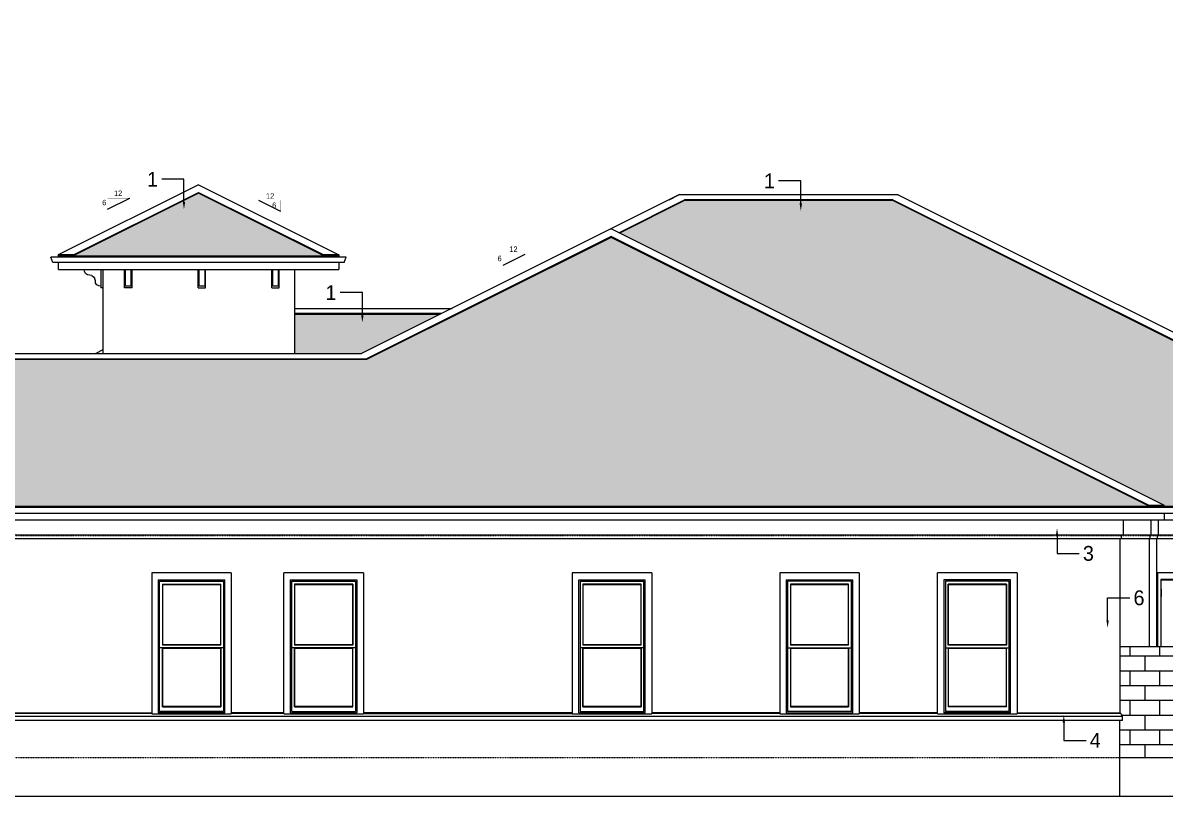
# Model space of a CAD drawing. Header units: inches. Extents: x 0 to 22102, y -19958 to 0.
# Drawn here: x 19097 to 19715, y -10316 to -9898 of the extents above; entities that cross this region are included whole.
import ezdxf
from ezdxf import colors
from ezdxf.entities.mleader import LeaderData, LeaderLine
from ezdxf.math import Vec2, Vec3

# ---------------------------------------------------------------- set-up
doc = ezdxf.new("R2010")
doc.units = ezdxf.units.IN
doc.header["$MEASUREMENT"] = 0
doc.linetypes.add('HIDDEN2', pattern=[0.1875, 0.125, -0.0625])
for name, color, linetype in [('2', 2, 'Continuous'), ('4', 4, 'Continuous'), ('6', 6, 'Continuous'), ('DOOR-INT', 2, 'Continuous'), ('KEY', 3, 'Continuous'), ('NOTES', 1, 'Continuous'), ('ROOF', 3, 'Continuous'), ('STAIR', 2, 'Continuous'), ('WINDOW GLASS', 4, 'Continuous')]:
    doc.layers.add(name, color=color, linetype=linetype)
doc.layers.add('windows', color=5, linetype='Continuous', lineweight=9)

msp = doc.modelspace()

# ---------------------------------------------------------------- hatches: boundary and pattern name
at = {"layer": '2'}
h = msp.add_hatch(dxfattribs=at)
h.set_pattern_fill('AR-B816', color=9)
h.paths.add_polyline_path([(19867.37226, -10234.84963), (19690.31074, -10234.84963), (19690.31074, -10270.84963), (19690.56074, -10270.84963), (19690.56074, -10271.18296), (19690.81956, -10271.2284), (19691.06074, -10271.3616), (19691.26784, -10271.57349), (19691.42676, -10271.84963), (19691.52666, -10272.1712), (19691.56074, -10272.5163), (19691.81074, -10272.5163), (19691.81074, -10274.84963), (19690.31074, -10274.84963), (19690.31074, -10294.84963), (19868.37226, -10294.84963), (19868.37226, -10288.84963), (19867.37226, -10288.84963)])
at = {"layer": 'STAIR'}
h = msp.add_hatch(dxfattribs=at)
h.set_pattern_fill('216', color=9, scale=30, pattern_type=2)
h.set_pattern_definition([(0, (0.9, 0), (7.5, 12), [13.2, -1.8]), (0, (0.9, 0.9), (7.5, 12), [13.2, -1.8]), (90, (14.1, 0), (-7.5, 12), [12, -12]), (90, (15.9, 0), (-7.5, 12), [12, -12])])
h.paths.add_polyline_path([(18062.5927, -9489.17411), (17994.57389, -9523.18352), (18130.35994, -9523.18352), (18130.33199, -9523.04376)])
h.paths.add_polyline_path([(17910.02557, -9556.04844), (17777.03492, -9622.54376), (17777.03492, -9622.57171), (18043.01621, -9622.57171), (18043.01621, -9622.54376)])
h.paths.add_polyline_path([(18141.81757, -9525.43534), (18141.38184, -9526.74253), (18138.38184, -9526.74253), (18138.38184, -9530.43352), (18129.83196, -9530.43352), (18129.73571, -9531.62054), (18129.14958, -9532.64998), (18128.15535, -9533.29403), (18126.97565, -9533.4517), (18125.8295, -9533.77241), (18124.85709, -9534.45864), (18124.17085, -9535.43106), (18123.85014, -9536.5772), (18123.69248, -9537.7569), (18123.04843, -9538.75114), (18122.01899, -9539.33726), (18120.83196, -9539.43352), (18120.83196, -9540.43352), (18119.83196, -9540.43352), (18119.83196, -9641.93796), (18247.32739, -9578.19025)])
h.paths.add_polyline_path([(18298.44866, -9603.75088), (18251.91133, -9580.48222), (18095.83991, -9658.51793), (18095.83991, -9658.54588), (18189.97669, -9658.54588), (18190.0326, -9658.51793), (18189.90837, -9658.02103)])
h.paths.add_polyline_path([(18303.0326, -9606.04285), (18198.08244, -9658.51793), (18198.08244, -9658.54588), (18407.98275, -9658.54588), (18407.98275, -9658.51793)])
h.paths.add_polyline_path([(17976.01109, -9995.08749), (17648.06797, -10159.05904), (17648.06797, -10159.087), (18303.9542, -10159.087), (18303.9542, -10159.05904)])
h.paths.add_polyline_path([(17932.50277, -10012.25771), (17889.49849, -10012.25771), (17595.89581, -10159.05904), (17595.89581, -10159.087), (17639.96222, -10159.087), (17640.01813, -10159.05904), (17639.8939, -10158.56214)])
h.paths.add_polyline_path([(17959.4368, -9998.79069), (17941.28587, -9989.71523), (17902.68551, -10009.01541), (17938.98737, -10009.01541)])
h.paths.add_polyline_path([(18077.16269, -9993.74233), (17982.48864, -9993.74233), (18312.12827, -10158.56214), (18312.00405, -10159.05904), (18312.05995, -10159.087), (18407.79613, -10159.087), (18407.79613, -10159.05904)])
h.paths.add_polyline_path([(19072.01302, -9493.20473), (18963.1809, -9493.20473), (18632.5545, -9658.51793), (18632.5545, -9658.54588), (18742.44875, -9658.54588), (18742.50465, -9658.51793), (18742.38043, -9658.02103)])
h.paths.add_polyline_path([(19078.50465, -9494.54285), (18750.5545, -9658.51793), (18750.5545, -9658.54588), (19406.45481, -9658.54588), (19406.45481, -9658.51793)])
h.paths.add_polyline_path([(19338.58266, -9489.17411), (19270.84336, -9523.04376), (19270.84336, -9523.07171), (19406.32196, -9523.07171), (19406.32196, -9523.04376)])
h.paths.add_polyline_path([(19342.63998, -9554.7068), (19208.00042, -9554.7068), (19343.73025, -9622.57171), (19478.3139, -9622.57171), (19478.3139, -9622.54376)])
h.paths.add_polyline_path([(19745.23693, -9579.14058), (19400.67541, -9579.14058), (19486.48797, -9622.04686), (19486.36375, -9622.54376), (19486.41965, -9622.57171), (19486.36375, -9622.68352), (19486.36375, -9623.24253), (19490.36375, -9623.24253), (19489.36375, -9626.24253), (19486.36375, -9626.24253), (19486.36375, -9629.93352), (19462.36375, -9629.93352), (19462.36375, -9636.80852), (19466.36375, -9636.80852), (19466.36375, -9638.80852), (19465.36375, -9638.80852), (19465.36375, -9644.80852), (19463.86375, -9644.80852), (19463.86375, -9648.80852), (19462.36375, -9648.80852), (19462.36375, -9654.80852), (19464.41373, -9654.80852), (19464.41373, -9658.54588), (19903.99164, -9658.54588), (19903.99164, -9658.51793)])
h.paths.add_polyline_path([(19415.3415, -10013.59935), (19283.17681, -10079.68169), (18785.63998, -10079.68169), (18734.51871, -10105.24233), (18710.51871, -10105.24233), (18602.88528, -10159.05904), (18602.88528, -10159.087), (19706.26089, -10159.087), (19706.26089, -10159.05904)])
h.paths.add_polyline_path([(19192.29425, -9989.71523), (19124.55495, -10023.58488), (19124.55495, -10023.61283), (19260.03355, -10023.61283), (19260.03355, -10023.58488)])
h.paths.add_polyline_path([(19322.87649, -10055.24791), (19244.08339, -10055.24791), (19244.08339, -10076.43939), (19280.49352, -10076.43939)], flags=17)
h.paths.add_polyline_path([(19567.69601, -9993.74585), (19455.0485, -9993.74585), (19419.92544, -10011.30738), (19714.43496, -10158.56214), (19714.31074, -10159.05904), (19714.36664, -10159.087), (19898.32241, -10159.087), (19898.32241, -10159.05904)])

# ---------------------------------------------------------------- linework, layer by layer
at = {"layer": '2', "linetype": 'HIDDEN2'}
for p, q in [((18578.88777, -10174.84963), (19952.95055, -10174.84963)), ((18578.88777, -10294.84963), (19952.95055, -10294.84963))]:
    msp.add_line(p, q, dxfattribs=at)
at = {"layer": '4'}
for p, q in [((19130.60136, -10032.16166), (19130.50511, -10030.97463)), ((19131.18749, -10033.1911), (19130.60136, -10032.16166)), ((19132.18172, -10033.83515), (19131.18749, -10033.1911)), ((19133.36142, -10033.99281), (19132.18172, -10033.83515)), ((19134.50757, -10034.31352), (19133.36142, -10033.99281)), ((19134.50757, -10034.31352), (19135.47998, -10034.99976)), ((19135.47998, -10034.99976), (19136.16622, -10035.97217)), ((19139.50511, -10030.97463), (19139.50511, -10040.97463)), ((19152.31953, -10040.97463), (19152.31953, -10030.97463)), ((19152.81953, -10039.97463), (19152.81953, -10030.97463)), ((19155.81953, -10039.97463), (19155.81953, -10030.97463)), ((19156.31953, -10040.97463), (19156.31953, -10030.97463)), ((19192.09762, -10040.97463), (19192.09762, -10030.97463)), ((19192.59762, -10039.97463), (19192.59762, -10030.97463)), ((19195.59762, -10030.97463), (19195.59762, -10039.97463)), ((19196.09762, -10040.97463), (19196.09762, -10030.97463)), ((19231.87572, -10040.97463), (19231.87572, -10030.97463)), ((19232.37572, -10039.97463), (19232.37572, -10030.97463)), ((19235.37572, -10030.97463), (19235.37572, -10039.97463)), ((19235.87572, -10040.97463), (19235.87572, -10030.97463)), ((19136.48693, -10037.11832), (19136.16622, -10035.97217)), ((19136.64459, -10038.29802), (19136.48693, -10037.11832)), ((19137.28864, -10039.29225), (19136.64459, -10038.29802)), ((19138.31808, -10039.87838), (19137.28864, -10039.29225)), ((19139.50511, -10039.97463), (19138.31808, -10039.87838)), ((19140.50511, -10040.97463), (19139.50511, -10040.97463)), ((19156.31953, -10040.97463), (19152.31953, -10040.97463)), ((19155.81953, -10039.97463), (19152.81953, -10039.97463)), ((19192.09762, -10040.97463), (19196.09762, -10040.97463)), ((19195.59762, -10039.97463), (19192.59762, -10039.97463)), ((19231.87572, -10040.97463), (19235.87572, -10040.97463)), ((19235.37572, -10039.97463), (19232.37572, -10039.97463)), ((19692.31074, -10174.4488), (19692.31074, -10166.4488)), ((19707.32311, -10174.4488), (19707.32311, -10166.4488)), ((19711.32312, -10174.4488), (19711.32312, -10166.4488)), ((18617.33543, -10174.4488), (19766.56583, -10174.4488)), ((18618.83543, -10176.4488), (19765.56583, -10176.4488)), ((19690.31074, -10176.4488), (19691.31074, -10176.4488)), ((19691.31074, -10176.4488), (19691.31074, -10174.4488)), ((19691.31074, -10174.4488), (19692.31074, -10174.4488)), ((19706.32311, -10176.4488), (19706.82311, -10176.4488)), ((19706.82311, -10176.4488), (19706.82311, -10174.4488)), ((19706.82311, -10174.4488), (19707.32311, -10174.4488)), ((19710.32312, -10176.4488), (19710.82312, -10176.4488)), ((19710.82312, -10176.4488), (19710.82312, -10174.4488)), ((19710.82312, -10174.4488), (19711.32312, -10174.4488)), ((19167.00511, -10195.09963), (19167.00511, -10271.3616)), ((19210.00511, -10195.09963), (19167.00511, -10195.09963)), ((19210.00511, -10195.09963), (19210.00511, -10271.3616)), ((19238.39754, -10271.3616), (19238.39754, -10195.09963)), ((19281.39754, -10195.09963), (19238.39754, -10195.09963)), ((19281.39754, -10195.09963), (19281.39754, -10271.3616)), ((19394.33647, -10195.09963), (19394.33647, -10271.3616)), ((19437.33647, -10195.09963), (19394.33647, -10195.09963)), ((19437.33647, -10195.09963), (19437.33647, -10271.3616)), ((19506.50644, -10195.09963), (19506.50644, -10271.3616)), ((19549.50644, -10195.09963), (19506.50644, -10195.09963)), ((19549.50644, -10195.09963), (19549.50644, -10271.3616)), ((19591.81074, -10271.3616), (19591.81074, -10195.09963)), ((19634.81074, -10195.09963), (19591.81074, -10195.09963)), ((19634.81074, -10195.09963), (19634.81074, -10271.3616)), ((19710.76505, -10195.09963), (19710.76505, -10234.84963)), ((19765.56583, -10195.09963), (19710.76505, -10195.09963)), ((19170.50511, -10198.84963), (19206.50511, -10198.84963)), ((19170.50511, -10198.84963), (19170.50511, -10270.84963)), ((19206.50511, -10270.84963), (19206.50511, -10198.84963)), ((19241.89754, -10198.84963), (19241.89754, -10270.84963)), ((19241.89754, -10198.84963), (19277.89754, -10198.84963)), ((19277.89754, -10198.84963), (19277.89754, -10270.84963)), ((19397.83647, -10270.84963), (19397.83647, -10198.84963)), ((19397.83647, -10198.84963), (19433.83647, -10198.84963)), ((19433.83647, -10270.84963), (19433.83647, -10198.84963)), ((19631.31074, -10198.84963), (19595.31074, -10198.84963)), ((19595.31074, -10198.84963), (19595.31074, -10270.84963)), ((19631.31074, -10270.84963), (19631.31074, -10198.84963)), ((19057.25612, -10270.84963), (19167.00511, -10270.84963)), ((19167.00511, -10271.18296), (19057.25612, -10271.18296)), ((19057.25612, -10272.5163), (19691.81074, -10272.5163)), ((19691.81074, -10274.84963), (19057.25612, -10274.84963)), ((19167.00511, -10271.3616), (19210.00511, -10271.3616)), ((19206.50511, -10270.84963), (19170.50511, -10270.84963)), ((19238.39754, -10270.84963), (19210.00511, -10270.84963)), ((19238.39754, -10271.18296), (19210.00511, -10271.18296)), ((19238.39754, -10271.3616), (19281.39754, -10271.3616)), ((19241.89754, -10270.84963), (19277.89754, -10270.84963)), ((19394.33647, -10270.84963), (19281.39754, -10270.84963)), ((19281.39754, -10271.18296), (19394.33647, -10271.18296)), ((19394.33647, -10271.3616), (19437.33647, -10271.3616)), ((19397.83647, -10270.84963), (19433.83647, -10270.84963)), ((19506.50644, -10270.84963), (19437.33647, -10270.84963)), ((19506.50644, -10271.18296), (19437.33647, -10271.18296)), ((19506.50644, -10271.3616), (19549.50644, -10271.3616)), ((19591.81074, -10270.84963), (19549.50644, -10270.84963)), ((19591.81074, -10271.18296), (19549.50644, -10271.18296)), ((19591.81074, -10271.3616), (19634.81074, -10271.3616)), ((19631.31074, -10270.84963), (19595.31074, -10270.84963)), ((19634.81074, -10270.84963), (19690.56074, -10270.84963)), ((19690.56074, -10271.18296), (19634.81074, -10271.18296)), ((19690.56074, -10270.84963), (19690.56074, -10271.18296)), ((19690.56074, -10271.18296), (19690.81956, -10271.2284)), ((19690.81956, -10271.2284), (19691.06074, -10271.3616)), ((19691.06074, -10271.3616), (19691.26784, -10271.57349)), ((19691.26784, -10271.57349), (19691.42676, -10271.84963)), ((19691.52666, -10272.1712), (19691.42676, -10271.84963)), ((19691.52666, -10272.1712), (19691.56074, -10272.5163)), ((19691.81074, -10274.84963), (19691.81074, -10272.5163))]:
    msp.add_line(p, q, dxfattribs=at)
at = {"layer": '6'}
for p, q in [((19140.50511, -10030.97463), (19140.50511, -10076.43939)), ((19244.08339, -10030.97463), (19244.08339, -10076.43939)), ((19690.31074, -10176.4488), (19690.31074, -10270.84963)), ((19706.32311, -10176.4488), (19706.32311, -10234.84963)), ((19710.32311, -10234.84963), (19710.32311, -10176.4488)), ((19690.31074, -10234.84963), (19867.37226, -10234.84963)), ((19690.31074, -10315.84963), (19690.31074, -10274.84963)), ((19690.31074, -10294.84963), (19884.37226, -10294.84963)), ((18618.83543, -10315.84963), (19690.31074, -10315.84963)), ((19690.31074, -10315.84963), (19912.19664, -10315.84963))]:
    msp.add_line(p, q, dxfattribs=at)
at = {"layer": 'DOOR-INT'}
for p, q in [((19712.53282, -10198.59963), (19712.53282, -10234.84963)), ((19763.79806, -10198.59963), (19712.53282, -10198.59963)), ((19712.53282, -10198.84963), (19763.17935, -10198.84963)), ((19712.53282, -10198.91213), (19763.12808, -10198.91213)), ((19713.99726, -10198.91213), (19713.99726, -10198.84963)), ((19712.53282, -10203.84963), (19712.86269, -10203.84963)), ((19712.53282, -10207.84963), (19712.86269, -10207.84963)), ((19712.86269, -10207.84963), (19712.86269, -10203.84963))]:
    msp.add_line(p, q, dxfattribs=at)
at = {"layer": 'NOTES', "color": 5}
for p, q in [((19143.15243, -9998.40324), (19155.15243, -9992.40324)), ((19236.79784, -9999.60385), (19224.79784, -9993.60385)), ((19356.90884, -10028.61881), (19368.90884, -10022.61881))]:
    msp.add_line(p, q, dxfattribs=at)
at = {"layer": 'NOTES', "color": 5, "const_width": 0.125}
for points in [[(19143.15243, -9998.40324), (19143.15243, -9992.40324), (19155.15243, -9992.40324)], [(19236.79784, -9999.60385), (19236.79784, -9993.60385), (19224.79784, -9993.60385)], [(19356.90884, -10028.61881), (19356.90884, -10022.61881), (19368.90884, -10022.61881)]]:
    msp.add_lwpolyline(points, dxfattribs=at)
at = {"layer": 'ROOF', "transparency": 33554687}
for p, q in [((19192.29425, -9985.13129), (19116.38088, -10023.08797)), ((19192.29425, -9985.13129), (19268.20762, -10023.08797)), ((19192.29425, -9989.71523), (19124.55495, -10023.58488)), ((19124.65434, -10023.08797), (19192.29425, -9989.26801)), ((19192.29425, -9989.26801), (19259.93417, -10023.08797)), ((19192.29425, -9989.26801), (19192.29425, -9989.71523)), ((19260.03355, -10023.58488), (19192.29425, -9989.71523)), ((19452.37226, -9990.50003), (19280.41899, -10076.47666)), ((19446.78913, -9993.29863), (19452.3793, -9990.50355)), ((19452.3793, -9990.50355), (19570.4911, -9990.50355)), ((19570.45383, -9990.54081), (19906.49648, -10158.56214)), ((19419.47822, -10011.08377), (19455.0485, -9993.29863)), ((19455.0485, -9993.74585), (19419.92544, -10011.30738)), ((19567.69601, -9993.29863), (19455.0485, -9993.29863)), ((19455.0485, -9993.74585), (19455.0485, -9993.29863)), ((19567.69601, -9993.74585), (19455.0485, -9993.74585)), ((19567.69601, -9993.29863), (19898.22303, -10158.56214)), ((19567.69601, -9993.74585), (19567.69601, -9993.29863)), ((19898.32241, -10159.05904), (19567.69601, -9993.74585)), ((19415.26696, -10009.05268), (19415.3415, -10009.06623)), ((19714.43496, -10158.56214), (19415.3415, -10009.01541)), ((19415.3415, -10009.06623), (19415.41603, -10009.05268)), ((19415.3415, -10013.15213), (19283.17681, -10079.23448)), ((19415.3415, -10013.59935), (19283.17681, -10079.68169)), ((19706.16151, -10158.56214), (19415.3415, -10013.15213)), ((19415.3415, -10013.59935), (19415.3415, -10013.15213)), ((19706.26089, -10159.05904), (19415.3415, -10013.59935)), ((19116.50511, -10023.58488), (19116.38088, -10023.08797)), ((19124.65434, -10023.08797), (19116.38088, -10023.08797)), ((19124.55495, -10023.58488), (19124.65434, -10023.08797)), ((19259.93417, -10023.08797), (19260.03355, -10023.58488)), ((19268.20762, -10023.08797), (19259.93417, -10023.08797)), ((19268.20762, -10023.08797), (19268.08339, -10023.58488)), ((19116.44921, -10023.61283), (19116.50511, -10023.58488)), ((19116.50511, -10023.72463), (19116.44921, -10023.61283)), ((19116.44921, -10023.61283), (19268.13929, -10023.61283)), ((19116.50511, -10024.28365), (19116.50511, -10023.72463)), ((19268.08339, -10023.72463), (19116.50511, -10023.72463)), ((19116.50511, -10030.97463), (19116.50511, -10027.28365)), ((19268.08339, -10023.58488), (19268.13929, -10023.61283)), ((19268.08339, -10023.72463), (19268.13929, -10023.61283)), ((19268.08339, -10023.72463), (19268.08339, -10024.28365)), ((19268.08339, -10027.28365), (19268.08339, -10030.97463)), ((19116.50511, -10030.97463), (19268.08339, -10030.97463)), ((19244.08339, -10052.00561), (19329.36108, -10052.00561)), ((19323.77091, -10054.8007), (19244.08339, -10054.8007)), ((19322.87649, -10055.24791), (19244.08339, -10055.24791)), ((18782.84489, -10076.43939), (19280.38172, -10076.43939)), ((19140.50511, -10074.52989), (19136.68609, -10076.43939)), ((18785.63998, -10079.23448), (19283.17681, -10079.23448)), ((19283.17681, -10079.68169), (18785.63998, -10079.68169)), ((19283.17681, -10079.68169), (19283.17681, -10079.23448)), ((18594.77953, -10159.087), (19906.42816, -10159.087)), ((19906.37226, -10159.1988), (18594.83543, -10159.1988)), ((19706.16151, -10158.56214), (19706.26089, -10159.05904)), ((19714.43496, -10158.56214), (19706.16151, -10158.56214)), ((19714.31074, -10159.05904), (19714.43496, -10158.56214)), ((19714.36664, -10159.087), (19714.31074, -10159.05904)), ((19714.36664, -10159.087), (19714.31074, -10159.1988)), ((19714.31074, -10159.1988), (19714.31074, -10159.75782)), ((19714.31074, -10162.75782), (19714.31074, -10166.4488)), ((18594.83543, -10166.4488), (19906.37226, -10166.4488))]:
    msp.add_line(p, q, dxfattribs=at)
at = {"layer": 'ROOF'}
for p, q in [((19124.55495, -10023.58488), (19124.55495, -10023.61283)), ((19260.03355, -10023.58488), (19260.03355, -10023.61283)), ((19706.26089, -10159.05904), (19706.26089, -10159.087))]:
    msp.add_line(p, q, dxfattribs=at)
at = {"layer": 'WINDOW GLASS', "linetype": 'ByBlock'}
for p, q in [((19113.50511, -10027.28365), (19112.50511, -10024.28365)), ((19272.08339, -10024.28365), (19112.50511, -10024.28365)), ((19271.08339, -10027.28365), (19113.50511, -10027.28365)), ((19271.08339, -10027.28365), (19272.08339, -10024.28365)), ((19910.37226, -10159.75782), (18590.83543, -10159.75782)), ((18591.83543, -10162.75782), (19909.37226, -10162.75782))]:
    msp.add_line(p, q, dxfattribs=at)
at = {"layer": 'windows'}
for p, q in [((19171.25511, -10270.09963), (19171.25511, -10199.59963)), ((19171.25511, -10199.59963), (19205.75511, -10199.59963)), ((19172.75511, -10201.09963), (19172.75511, -10234.09963)), ((19172.75511, -10201.09963), (19204.25511, -10201.09963)), ((19172.94261, -10201.28713), (19172.75511, -10201.09963)), ((19172.94261, -10233.91213), (19172.94261, -10201.28713)), ((19172.94261, -10201.28713), (19204.06761, -10201.28713)), ((19204.25511, -10201.09963), (19204.06761, -10201.28713)), ((19204.06761, -10201.28713), (19204.06761, -10233.91213)), ((19204.25511, -10234.09963), (19204.25511, -10201.09963)), ((19205.75511, -10199.59963), (19205.75511, -10270.09963)), ((19242.64754, -10270.09963), (19242.64754, -10199.59963)), ((19242.64754, -10199.59963), (19277.14754, -10199.59963)), ((19275.64754, -10201.09963), (19244.14754, -10201.09963)), ((19244.14754, -10201.09963), (19244.14754, -10234.09963)), ((19244.14754, -10201.09963), (19244.33504, -10201.28713)), ((19244.33504, -10233.91213), (19244.33504, -10201.28713)), ((19244.33504, -10201.28713), (19275.46004, -10201.28713)), ((19275.46004, -10201.28713), (19275.64754, -10201.09963)), ((19275.46004, -10201.28713), (19275.46004, -10233.91213)), ((19275.64754, -10201.09963), (19275.64754, -10234.09963)), ((19277.14754, -10199.59963), (19277.14754, -10270.09963)), ((19398.58647, -10199.59963), (19433.08647, -10199.59963)), ((19398.58647, -10199.59963), (19398.58647, -10270.09963)), ((19400.08647, -10201.09963), (19400.08647, -10234.09963)), ((19431.58647, -10201.09963), (19400.08647, -10201.09963)), ((19400.08647, -10201.09963), (19400.27397, -10201.28713)), ((19400.27397, -10233.91213), (19400.27397, -10201.28713)), ((19400.27397, -10201.28713), (19431.39897, -10201.28713)), ((19431.39897, -10201.28713), (19431.58647, -10201.09963)), ((19431.39897, -10201.28713), (19431.39897, -10233.91213)), ((19431.58647, -10234.09963), (19431.58647, -10201.09963)), ((19433.08647, -10270.09963), (19433.08647, -10199.59963)), ((19510.00644, -10198.84963), (19510.00644, -10270.84963)), ((19510.00644, -10198.84963), (19546.00644, -10198.84963)), ((19510.75644, -10199.59963), (19510.75644, -10270.09963)), ((19545.25644, -10199.59963), (19510.75644, -10199.59963)), ((19512.25644, -10201.09963), (19512.25644, -10234.09963)), ((19512.25644, -10201.09963), (19512.44394, -10201.28713)), ((19543.75644, -10201.09963), (19512.25644, -10201.09963)), ((19512.44394, -10233.91213), (19512.44394, -10201.28713)), ((19512.44394, -10201.28713), (19543.56894, -10201.28713)), ((19543.56894, -10201.28713), (19543.75644, -10201.09963)), ((19543.56894, -10201.28713), (19543.56894, -10233.91213)), ((19543.75644, -10234.09963), (19543.75644, -10201.09963)), ((19545.25644, -10270.09963), (19545.25644, -10199.59963)), ((19546.00644, -10270.84963), (19546.00644, -10198.84963)), ((19630.56074, -10199.59963), (19596.06074, -10199.59963)), ((19596.06074, -10199.59963), (19596.06074, -10270.09963)), ((19629.06074, -10201.09963), (19597.56074, -10201.09963)), ((19597.74824, -10201.28713), (19597.56074, -10201.09963)), ((19597.56074, -10234.09963), (19597.56074, -10201.09963)), ((19597.74824, -10233.91213), (19597.74824, -10201.28713)), ((19597.74824, -10201.28713), (19628.87324, -10201.28713)), ((19628.87324, -10201.28713), (19629.06074, -10201.09963)), ((19628.87324, -10201.28713), (19628.87324, -10233.91213)), ((19629.06074, -10201.09963), (19629.06074, -10234.09963)), ((19630.56074, -10270.09963), (19630.56074, -10199.59963)), ((19205.75511, -10235.59963), (19171.25511, -10235.59963)), ((19172.94261, -10233.91213), (19172.75511, -10234.09963)), ((19204.25511, -10234.09963), (19172.75511, -10234.09963)), ((19172.75511, -10235.59963), (19172.94261, -10235.78713)), ((19172.75511, -10267.59963), (19172.75511, -10235.59963)), ((19204.06761, -10233.91213), (19172.94261, -10233.91213)), ((19172.94261, -10267.41213), (19172.94261, -10235.78713)), ((19172.94261, -10235.78713), (19204.06761, -10235.78713)), ((19204.25511, -10234.09963), (19204.06761, -10233.91213)), ((19204.25511, -10235.59963), (19204.06761, -10235.78713)), ((19204.06761, -10235.78713), (19204.06761, -10267.41213)), ((19204.25511, -10235.59963), (19204.25511, -10267.59963)), ((19277.14754, -10235.59963), (19242.64754, -10235.59963)), ((19244.14754, -10234.09963), (19244.33504, -10233.91213)), ((19275.64754, -10234.09963), (19244.14754, -10234.09963)), ((19244.14754, -10235.59963), (19244.33504, -10235.78713)), ((19244.14754, -10267.59963), (19244.14754, -10235.59963)), ((19275.46004, -10233.91213), (19244.33504, -10233.91213)), ((19244.33504, -10235.78713), (19275.46004, -10235.78713)), ((19244.33504, -10267.41213), (19244.33504, -10235.78713)), ((19275.64754, -10234.09963), (19275.46004, -10233.91213)), ((19275.46004, -10235.78713), (19275.64754, -10235.59963)), ((19275.46004, -10235.78713), (19275.46004, -10267.41213)), ((19275.64754, -10267.59963), (19275.64754, -10235.59963)), ((19433.08647, -10235.59963), (19398.58647, -10235.59963)), ((19400.08647, -10234.09963), (19400.27397, -10233.91213)), ((19431.58647, -10234.09963), (19400.08647, -10234.09963)), ((19400.08647, -10235.59963), (19400.27397, -10235.78713)), ((19400.08647, -10267.59963), (19400.08647, -10235.59963)), ((19431.39897, -10233.91213), (19400.27397, -10233.91213)), ((19400.27397, -10235.78713), (19431.39897, -10235.78713)), ((19400.27397, -10267.41213), (19400.27397, -10235.78713)), ((19431.58647, -10234.09963), (19431.39897, -10233.91213)), ((19431.58647, -10235.59963), (19431.39897, -10235.78713)), ((19431.39897, -10235.78713), (19431.39897, -10267.41213)), ((19431.58647, -10235.59963), (19431.58647, -10267.59963)), ((19510.75644, -10235.59963), (19545.25644, -10235.59963)), ((19512.25644, -10234.09963), (19512.44394, -10233.91213)), ((19543.75644, -10234.09963), (19512.25644, -10234.09963)), ((19512.25644, -10235.59963), (19512.25644, -10267.59963)), ((19512.44394, -10235.78713), (19512.25644, -10235.59963)), ((19543.56894, -10233.91213), (19512.44394, -10233.91213)), ((19512.44394, -10267.41213), (19512.44394, -10235.78713)), ((19512.44394, -10235.78713), (19543.56894, -10235.78713)), ((19543.75644, -10234.09963), (19543.56894, -10233.91213)), ((19543.56894, -10235.78713), (19543.75644, -10235.59963)), ((19543.56894, -10235.78713), (19543.56894, -10267.41213)), ((19543.75644, -10235.59963), (19543.75644, -10267.59963)), ((19596.06074, -10235.59963), (19630.56074, -10235.59963)), ((19597.56074, -10234.09963), (19597.74824, -10233.91213)), ((19629.06074, -10234.09963), (19597.56074, -10234.09963)), ((19597.56074, -10235.59963), (19597.56074, -10267.59963)), ((19597.74824, -10235.78713), (19597.56074, -10235.59963)), ((19628.87324, -10233.91213), (19597.74824, -10233.91213)), ((19597.74824, -10267.41213), (19597.74824, -10235.78713)), ((19597.74824, -10235.78713), (19628.87324, -10235.78713)), ((19628.87324, -10233.91213), (19629.06074, -10234.09963)), ((19628.87324, -10235.78713), (19629.06074, -10235.59963)), ((19628.87324, -10235.78713), (19628.87324, -10267.41213)), ((19629.06074, -10267.59963), (19629.06074, -10235.59963)), ((19205.75511, -10270.09963), (19171.25511, -10270.09963)), ((19172.94261, -10267.41213), (19172.75511, -10267.59963)), ((19172.75511, -10267.59963), (19204.25511, -10267.59963)), ((19204.06761, -10267.41213), (19172.94261, -10267.41213)), ((19204.06761, -10267.41213), (19204.25511, -10267.59963)), ((19242.64754, -10270.09963), (19277.14754, -10270.09963)), ((19244.14754, -10267.59963), (19244.33504, -10267.41213)), ((19244.14754, -10267.59963), (19275.64754, -10267.59963)), ((19275.46004, -10267.41213), (19244.33504, -10267.41213)), ((19275.46004, -10267.41213), (19275.64754, -10267.59963)), ((19398.58647, -10270.09963), (19433.08647, -10270.09963)), ((19400.27397, -10267.41213), (19400.08647, -10267.59963)), ((19400.08647, -10267.59963), (19431.58647, -10267.59963)), ((19431.39897, -10267.41213), (19400.27397, -10267.41213)), ((19431.58647, -10267.59963), (19431.39897, -10267.41213)), ((19545.25644, -10270.09963), (19510.75644, -10270.09963)), ((19512.44394, -10267.41213), (19512.25644, -10267.59963)), ((19512.25644, -10267.59963), (19543.75644, -10267.59963)), ((19543.56894, -10267.41213), (19512.44394, -10267.41213)), ((19543.56894, -10267.41213), (19543.75644, -10267.59963)), ((19630.56074, -10270.09963), (19596.06074, -10270.09963)), ((19597.56074, -10267.59963), (19597.74824, -10267.41213)), ((19629.06074, -10267.59963), (19597.56074, -10267.59963)), ((19628.87324, -10267.41213), (19597.74824, -10267.41213)), ((19629.06074, -10267.59963), (19628.87324, -10267.41213)), ((19510.00644, -10270.84963), (19546.00644, -10270.84963))]:
    msp.add_line(p, q, dxfattribs=at)

# ---------------------------------------------------------------- texts
at = {"layer": 'NOTES', "char_height": 3, "attachment_point": 1}
for s, width, insert in [('\\pxsm1,qr;12\\P\\pq*;{\\Ftxt|c129;6}', 10.8630921, (19140.16871, -9988.29137)), ('12\\P\\pxsm1;{\\Ftxt|c129;   6}', 12.9381013, (19228.74231, -9989.75497)), ('\\pxsm1,qr;12\\P\\pq*;{\\Ftxt|c129;6}', 10.8630921, (19353.92511, -10018.50694))]:
    msp.add_mtext_dynamic_manual_height_columns(s, width=width, gutter_width=1, heights=[0], dxfattribs=dict(at, insert=insert))

# ---------------------------------------------------------------- leaders
at = {"layer": 'KEY'}
ml = msp.add_multileader_mtext('Standard', dxfattribs=at)
ml.set_content('1', color=256)
ml.set_leader_properties()
ml.build(insert=Vec2(0, 0))
ml.multileader.update_dxf_attribs({"has_text_frame": 1, "text_left_attachment_type": 2, "text_right_attachment_type": 2, "dogleg_length": 12})
ctx = ml.context
ctx.base_point, ctx.char_height, ctx.plane_origin = Vec3(19165.73383, -9982.19209), 8, Vec3(19184.4005, -9994.41148)
ctx.left_attachment, ctx.right_attachment, ctx.text_align_type = 2, 2, 2
notes = []
notes.append((ctx, [(0, (1, 1, 0), (19184.4005, -9982.19209), (-1, 0), 12, [(0, [(19184.4005, -9998.41148)], 0, [])])]))
ctx.mtext.insert, ctx.mtext.alignment, ctx.mtext.flow_direction = Vec3(19170.4005, -9978.19209), 3, 5
ml = msp.add_multileader_mtext('Standard', dxfattribs=at)
ml.set_content('1', color=256)
ml.set_leader_properties()
ml.build(insert=Vec2(0, 0))
ml.multileader.update_dxf_attribs({"has_text_frame": 1, "text_left_attachment_type": 2, "text_right_attachment_type": 2, "dogleg_length": 12})
ctx = ml.context
ctx.base_point, ctx.char_height, ctx.plane_origin = Vec3(19499.23291, -9983.04737), 8, Vec3(19517.89957, -9995.26677)
ctx.left_attachment, ctx.right_attachment, ctx.text_align_type = 2, 2, 2
notes.append((ctx, [(0, (1, 1, 0), (19517.89957, -9983.04737), (-1, 0), 12, [(0, [(19517.89957, -9999.26677)], 0, [])])]))
ctx.mtext.insert, ctx.mtext.alignment, ctx.mtext.flow_direction = Vec3(19503.89957, -9979.04737), 3, 5
ml = msp.add_multileader_mtext('Standard', dxfattribs=at)
ml.set_content('1', color=256)
ml.set_leader_properties()
ml.build(insert=Vec2(0, 0))
ml.multileader.update_dxf_attribs({"has_text_frame": 1, "text_left_attachment_type": 2, "text_right_attachment_type": 2, "dogleg_length": 12})
ctx = ml.context
ctx.base_point, ctx.char_height, ctx.plane_origin = Vec3(19262.18668, -10043.52378), 8, Vec3(19280.85335, -10055.74317)
ctx.left_attachment, ctx.right_attachment, ctx.text_align_type = 2, 2, 2
notes.append((ctx, [(0, (1, 1, 0), (19280.85335, -10043.52378), (-1, 0), 12, [(0, [(19280.85335, -10059.74317)], 0, [])])]))
ctx.mtext.insert, ctx.mtext.alignment, ctx.mtext.flow_direction = Vec3(19266.85335, -10039.52378), 3, 5
ml = msp.add_multileader_mtext('Standard', dxfattribs=at)
ml.set_content('{\\Ftxt|c129;3}', color=256)
ml.set_leader_properties()
ml.build(insert=Vec2(0, 0))
ml.multileader.update_dxf_attribs({"has_text_frame": 1, "text_left_attachment_type": 2, "text_right_attachment_type": 2, "dogleg_length": 12})
ctx = ml.context
ctx.base_point, ctx.char_height, ctx.plane_origin = Vec3(19668.40862, -10184.53431), 8, Vec3(19656.40862, -10196.75371)
ctx.left_attachment, ctx.right_attachment = 2, 2
notes.append((ctx, [(0, (1, 1, 0), (19656.40862, -10184.53431), (1, 0), 12, [(0, [(19656.40862, -10170.88606)], 0, [])])]))
ctx.mtext.insert, ctx.mtext.flow_direction = Vec3(19670.40862, -10180.53431), 5
ml = msp.add_multileader_mtext('Standard', dxfattribs=at)
ml.set_content('{\\Ftxt|c129;6}', color=256)
ml.set_leader_properties()
ml.build(insert=Vec2(0, 0))
ml.multileader.update_dxf_attribs({"has_text_frame": 1, "text_left_attachment_type": 2, "text_right_attachment_type": 2, "dogleg_length": 12})
ctx = ml.context
ctx.base_point, ctx.char_height, ctx.plane_origin = Vec3(19695.76088, -10208.56931), 8, Vec3(19683.76088, -10220.7887)
ctx.left_attachment, ctx.right_attachment = 2, 2
notes.append((ctx, [(0, (1, 1, 0), (19683.76088, -10208.56931), (1, 0), 12, [(0, [(19683.76088, -10224.7887)], 0, [])])]))
ctx.mtext.insert, ctx.mtext.flow_direction = Vec3(19697.76088, -10204.56931), 5
ml = msp.add_multileader_mtext('Standard', dxfattribs=at)
ml.set_content('{\\Ftxt|c129;4}', color=256)
ml.set_leader_properties()
ml.build(insert=Vec2(0, 0))
ml.multileader.update_dxf_attribs({"has_text_frame": 1, "text_left_attachment_type": 2, "text_right_attachment_type": 2, "dogleg_length": 12})
ctx = ml.context
ctx.base_point, ctx.char_height, ctx.plane_origin = Vec3(19672.09409, -10285.67906), 8, Vec3(19660.09409, -10297.89845)
ctx.left_attachment, ctx.right_attachment = 2, 2
notes.append((ctx, [(0, (1, 1, 0), (19660.09409, -10285.67906), (1, 0), 12, [(0, [(19660.09409, -10272.0308)], 0, [])])]))
ctx.mtext.insert, ctx.mtext.flow_direction = Vec3(19674.09409, -10281.67906), 5
for ctx, leaders in notes:
    for number, flags, end, landing, length, lines in leaders:
        leader = LeaderData()
        leader.index, (leader.has_last_leader_line, leader.has_dogleg_vector, leader.attachment_direction) = number, flags
        leader.last_leader_point, leader.dogleg_vector, leader.dogleg_length = Vec3(end), Vec3(landing), length
        for number, points, colour, breaks in lines:
            line = LeaderLine()
            line.index, line.vertices, line.color, line.breaks = number, Vec3.list(points), colors.encode_raw_color(colour), breaks
            leader.lines.append(line)
        ctx.leaders.append(leader)

doc.saveas('drawing.dxf')
